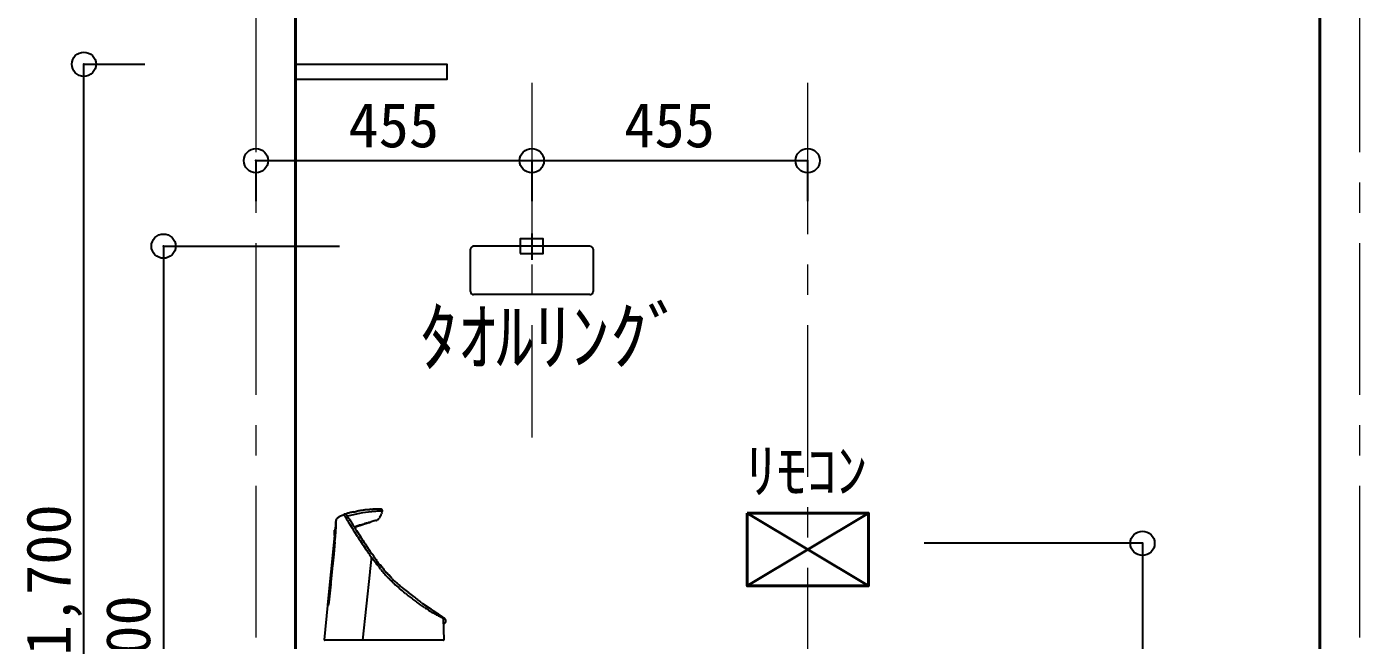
# Model space of a CAD drawing. Units: millimetres at full size, sheet at 1:50. Extents: x -31113 to 29332, y -20209 to 31249.
# Drawn here: x 24491 to 26689, y -4647 to -3635 of the extents above; entities that cross this region are included whole.
import ezdxf
from ezdxf.enums import TextEntityAlignment as Align

# ---------------------------------------------------------------- set-up
doc = ezdxf.new("R2010")
doc.units = ezdxf.units.MM
doc.header["$LTSCALE"] = 50
doc.header["$PDMODE"] = 32
doc.header["$PDSIZE"] = 40
doc.linetypes.add('CHAIN1', pattern=[8, 5, -1, 1, -1])
for name, color, linetype, lineweight in [('B-1_通り芯・通り番号', 1, 'CHAIN1', 18), ('B-3_仕上線(黄)', 3, 'Continuous', 40), ('B-A_文字', 7, 'Continuous', 25), ('B-F_寸法・方位', 7, 'Continuous', 25)]:
    doc.layers.add(name, color=color, linetype=linetype, lineweight=lineweight)
doc.styles.add('ＭＳ ゴシック', font='')
doc.styles.get('ＭＳ ゴシック').set_extended_font_data('MS Gothic')

msp = doc.modelspace()

# ---------------------------------------------------------------- linework, layer by layer
at = {"layer": 'B-1_通り芯・通り番号'}
for p, q in [((24868.74, -2391.96), (24868.74, -6146.71)), ((24868.74, -2391.96), (24868.74, -6146.71)), ((26688.74, -2391.96), (26688.74, -6146.71)), ((26688.74, -2391.96), (26688.74, -6146.71)), ((25323.74, -3727.23), (25323.74, -4312.44)), ((25778.74, -3727.23), (25778.74, -5168.71))]:
    msp.add_line(p, q, dxfattribs=at)
at = {"layer": 'B-3_仕上線(黄)'}
msp.add_line((26623.74, -2996.71), (26623.74, -5396.71), dxfattribs=at)
for points in [[(24933.74, -2996.71), (26623.74, -2996.71), (26623.74, -5396.71)], [(24933.74, -2996.71), (24933.74, -5396.71), (26623.74, -5396.71)]]:
    msp.add_lwpolyline(points, dxfattribs=at)
at = {"layer": 'B-F_寸法・方位'}
for p, q in [((24584.96, -5396.71), (24584.96, -3696.71)), ((24584.96, -3696.71), (24685.56, -3696.71)), ((24868.74, -3855.73), (25323.74, -3855.73)), ((24868.74, -3855.73), (24868.74, -3922.28)), ((25323.74, -3855.73), (25323.74, -3922.28)), ((25323.74, -3855.73), (25778.74, -3855.73)), ((25778.74, -3855.73), (25778.74, -3922.28)), ((25323.74, -3975.71), (25323.74, -4019.1)), ((24716.3, -3996.71), (24716.3, -5396.71)), ((24716.3, -3996.71), (25006.75, -3996.71)), ((25419.74, -3996.71), (25227.74, -3996.71)), ((25222.74, -4071.71), (25222.74, -4001.71)), ((25424.74, -4001.71), (25424.74, -4071.71)), ((25419.74, -4076.71), (25227.74, -4076.71)), ((25017.15, -4438.04), (25018.93, -4437.6)), ((25017.98, -4439.86), (25018.62, -4440.62)), ((25017.98, -4439.86), (25018.62, -4440.62)), ((25054.94, -4430.89), (25055.18, -4430.87)), ((25055.18, -4430.87), (25055.41, -4430.84)), ((25055.41, -4430.84), (25055.64, -4430.82)), ((25055.64, -4430.82), (25055.87, -4430.8)), ((25055.87, -4430.8), (25056.11, -4430.78)), ((25056.11, -4430.78), (25056.34, -4430.75)), ((25056.34, -4430.75), (25056.49, -4430.74)), ((25056.72, -4430.72), (25056.82, -4430.71)), ((25057.03, -4430.69), (25056.82, -4430.71)), ((25057.03, -4430.69), (25057.14, -4430.68)), ((25057.14, -4430.68), (25057.27, -4430.66)), ((25057.27, -4430.66), (25058.77, -4430.6)), ((25077.22, -4432.71), (25076.96, -4433.66)), ((25000.51, -4451.66), (24998.96, -4467.3)), ((25000.45, -4457), (25000.39, -4457.88)), ((25000.52, -4456.13), (25000.45, -4457)), ((25000.51, -4451.66), (25000.75, -4451.66)), ((25000.58, -4455.26), (25000.52, -4456.13)), ((25000.63, -4454.39), (25000.58, -4455.26)), ((25000.78, -4453.24), (25000.63, -4455.65)), ((25000.79, -4453.25), (25000.64, -4455.67)), ((25000.66, -4450.16), (25000.79, -4450.16)), ((25021.07, -4451.38), (25026.84, -4460.56)), ((25025.57, -4451.38), (25024.46, -4449.66)), ((25025.57, -4451.38), (25027.11, -4453.77)), ((25027.11, -4453.77), (25028.64, -4456.16)), ((25028.64, -4456.16), (25030.17, -4458.55)), ((25030.17, -4458.55), (25031.7, -4460.94)), ((25030.86, -4459.62), (25031.95, -4461.34)), ((25045.07, -4456.16), (25031.46, -4460.57)), ((25031.7, -4460.94), (25033.23, -4463.33)), ((25045.87, -4455.18), (25046.04, -4455.13)), ((25045.87, -4455.18), (25046.04, -4455.13)), ((25046.04, -4455.13), (25046.22, -4455.07)), ((25046.04, -4455.13), (25046.21, -4455.08)), ((25046.21, -4455.08), (25046.38, -4455.02)), ((25046.22, -4455.07), (25046.4, -4455.02)), ((25046.38, -4455.02), (25046.55, -4454.97)), ((25046.4, -4455.02), (25046.58, -4454.96)), ((25046.55, -4454.97), (25046.72, -4454.92)), ((25046.58, -4454.96), (25046.76, -4454.91)), ((25047.06, -4454.81), (25046.72, -4454.92)), ((25046.76, -4454.91), (25046.94, -4454.85)), ((25046.94, -4454.85), (25047.11, -4454.8)), ((25047.06, -4454.81), (25047.23, -4454.76)), ((25047.11, -4454.8), (25047.29, -4454.74)), ((25047.23, -4454.76), (25047.41, -4454.71)), ((25047.29, -4454.74), (25047.47, -4454.69)), ((25047.41, -4454.71), (25047.58, -4454.65)), ((25047.47, -4454.69), (25047.65, -4454.63)), ((25047.65, -4454.63), (25047.98, -4454.53)), ((25051.49, -4453.52), (25052.1, -4453.35)), ((25055.63, -4453.14), (25051.78, -4454.21)), ((25052.1, -4453.35), (25052.71, -4453.18)), ((25052.71, -4453.18), (25053.32, -4453.01)), ((25053.32, -4453.01), (25053.93, -4452.83)), ((25057.59, -4451.82), (25057.72, -4451.78)), ((24998.33, -4473.77), (24987.02, -4588.16)), ((24998.28, -4471.75), (24998.1, -4473.01)), ((24998.7, -4464.32), (24998.53, -4465.58)), ((24998.66, -4465.06), (24998.61, -4465.8)), ((24998.7, -4464.32), (24998.66, -4465.06)), ((24999.57, -4471.47), (24999.58, -4471.26)), ((24999.65, -4470.8), (24999.58, -4471.24)), ((24999.58, -4471.26), (24999.64, -4470.82)), ((25000.06, -4463.11), (25000, -4463.54)), ((25036.34, -4475.56), (25031.58, -4468.07)), ((25033.23, -4463.33), (25034.76, -4465.73)), ((25034.42, -4465.19), (25034.83, -4465.83)), ((25034.76, -4465.73), (25036.29, -4468.12)), ((25034.83, -4465.83), (25035.23, -4466.46)), ((25035.23, -4466.46), (25035.64, -4467.09)), ((25035.64, -4467.09), (25036.04, -4467.73)), ((25036.04, -4467.73), (25036.45, -4468.36)), ((25036.29, -4468.12), (25037.82, -4470.51)), ((25036.34, -4475.56), (25036.48, -4475.78)), ((25036.48, -4475.78), (25038.71, -4479.25)), ((25037.12, -4469.42), (25038.23, -4471.15)), ((25037.82, -4470.51), (25039.36, -4472.9)), ((25038.91, -4472.21), (25040.89, -4475.3)), ((25039.36, -4472.9), (25040.89, -4475.3)), ((25040.89, -4475.3), (25045.67, -4482.73)), ((24998.84, -4484.85), (24989.08, -4583.66)), ((24998.95, -4484.8), (24989.18, -4583.66)), ((25051.23, -4491.23), (25051.93, -4492.29)), ((25052.63, -4493.34), (25053.33, -4494.4)), ((25054.03, -4495.45), (25054.31, -4495.88)), ((25054.73, -4496.51), (25055.01, -4496.94)), ((26331.06, -4486.71), (25971.06, -4486.71)), ((26331.06, -4486.71), (26331.06, -5396.71)), ((25059.3, -4510.11), (25059.36, -4510.21)), ((25062.58, -4507.95), (25062.64, -4508.04)), ((25062.64, -4508.04), (25063.59, -4509.34)), ((25062.64, -4508.04), (25063.19, -4508.79)), ((25063.19, -4508.79), (25063.73, -4509.54)), ((25069.16, -4516.92), (25070.19, -4518.28)), ((25070.53, -4518.71), (25072.23, -4520.95)), ((25056.46, -4534.56), (25044.46, -4646.19)), ((24992.11, -4554), (24989.19, -4583.66)), ((24986.92, -4589.16), (24981.31, -4646.16)), ((24986.92, -4589.16), (24988.29, -4589.16)), ((24987.02, -4588.16), (24988.36, -4588.16)), ((24988.36, -4588.16), (24988.38, -4588.37)), ((25142.64, -4585.08), (25143.63, -4585.77)), ((25143.63, -4585.77), (25156.17, -4594.43)), ((25158.16, -4595.77), (25158.81, -4596.2)), ((25167.78, -4602.18), (25168.31, -4602.53)), ((25168.31, -4602.53), (25168.83, -4602.88)), ((25168.83, -4602.88), (25169.36, -4603.22)), ((25169.36, -4603.22), (25169.89, -4603.57)), ((25169.89, -4603.57), (25170.42, -4603.92)), ((25170.42, -4603.92), (25170.95, -4604.27)), ((25170.95, -4604.27), (25171.48, -4604.61)), ((25171.48, -4604.61), (25172.01, -4604.96)), ((25172.01, -4604.96), (25172.53, -4605.3)), ((25172.75, -4605.44), (25172.53, -4605.3)), ((25172.75, -4605.44), (25172.85, -4605.51)), ((25177.51, -4610.6), (25178.51, -4646.2)), ((25177.63, -4614.55), (25177.68, -4616.63)), ((25177.72, -4618.17), (25177.74, -4618.91)), ((25178.02, -4646.71), (24981.81, -4646.71))]:
    msp.add_line(p, q, dxfattribs=at)
at = {"layer": 'B-F_寸法・方位', "color": 3, "lineweight": 40}
for p, q in [((25879.02, -4436.9), (25679.02, -4556.89)), ((25879.02, -4556.89), (25679.02, -4436.9))]:
    msp.add_line(p, q, dxfattribs=at)
at = {"layer": 'B-F_寸法・方位'}
for points in [[(24933.74, -3721.71), (24933.74, -3696.71), (25183.74, -3696.71), (25183.74, -3721.71)], [(25304.74, -4008.71), (25342.74, -4008.71), (25342.74, -3984.71), (25304.74, -3984.71)]]:
    msp.add_lwpolyline(points, close=True, dxfattribs=at)
for points in [[(25056.49, -4430.74), (25056.61, -4430.73), (25056.72, -4430.72)], [(25018.62, -4440.62), (25018.77, -4440.84), (25018.91, -4441.07), (25019.06, -4441.29), (25019.21, -4441.52), (25019.35, -4441.74), (25019.5, -4441.97), (25019.64, -4442.19), (25019.79, -4442.42), (25019.94, -4442.64), (25020.08, -4442.87)], [(25018.62, -4440.62), (25020.02, -4442.77), (25021.41, -4444.92), (25022.8, -4447.07), (25023.35, -4447.93), (25023.91, -4448.79), (25024.46, -4449.66)], [(24998.53, -4465.58), (24998.49, -4466.32), (24998.44, -4467.06), (24998.4, -4467.8), (24998.35, -4468.55)], [(24998.61, -4465.8), (24998.57, -4466.55), (24998.52, -4467.29)], [(24999.2, -4464.01), (24999.15, -4464.75), (24999.11, -4465.5), (24999.07, -4466.24), (24999.02, -4466.98)], [(24999.43, -4472.86), (24999.41, -4473.02), (24999.38, -4473.19), (24999.36, -4473.35), (24999.33, -4473.52), (24999.31, -4473.68), (24999.29, -4473.84), (24999.26, -4474.01), (24999.24, -4474.17), (24999.22, -4474.33), (24999.19, -4474.5)], [(24999.49, -4477.41), (24999.46, -4477.86), (24999.44, -4478.32)], [(24999.64, -4470.82), (24999.61, -4471.55), (24999.57, -4472.27), (24999.54, -4473), (24999.51, -4473.73)], [(25045.67, -4482.73), (25047.32, -4485.28), (25048.98, -4487.83)], [(24998.96, -4484.8), (24997, -4504.58), (24995.04, -4524.35)], [(25059.3, -4510.11), (25059.01, -4512.56), (25058.73, -4515), (25058.44, -4517.45), (25058.15, -4519.89), (25057.87, -4522.33), (25057.59, -4524.78), (25057.3, -4527.22), (25057.02, -4529.67), (25056.74, -4532.11), (25056.46, -4534.56)], [(25159.86, -4596.91), (25160.65, -4597.44), (25161.44, -4597.97), (25162.23, -4598.5)], [(25173.06, -4605.65), (25173.33, -4605.82), (25173.59, -4605.99), (25173.85, -4606.16), (25174.11, -4606.33), (25174.38, -4606.51), (25174.63, -4606.67), (25174.9, -4606.84), (25175.18, -4607.03), (25175.28, -4607.09)], [(25174.87, -4608.89), (25175.14, -4609.06), (25175.4, -4609.24), (25175.66, -4609.41), (25175.93, -4609.58), (25176.19, -4609.75), (25176.45, -4609.92), (25176.71, -4610.09), (25176.99, -4610.27), (25177.24, -4610.43), (25177.51, -4610.6)], [(25177.5, -4609.58), (25177.51, -4610.08), (25177.63, -4614.55)]]:
    msp.add_lwpolyline(points, dxfattribs=at)
at = {"layer": 'B-F_寸法・方位', "color": 3, "lineweight": 40}
msp.add_lwpolyline([(25679.02, -4436.9), (25879.02, -4436.9), (25879.02, -4556.89), (25679.02, -4556.89)], close=True, dxfattribs=at)
at = {"layer": 'B-F_寸法・方位'}
for centre, radius, start, end in [((25227.74, -4001.71), 5, 90, 180), ((25419.74, -4001.71), 5, 0, 90), ((25227.74, -4071.71), 5, 180, 270), ((25419.74, -4071.71), 5, 270, 0), ((24990.37, -4399.09), 46.24, 293.06059, 296.96468), ((24962.5, -4342.57), 109.24, 294.89013, 296.50319), ((24971.4, -4360.43), 89.28, 296.50319, 298.47668), ((24979.96, -4378.63), 69.2, 296.96468, 298.20066), ((24850.72, -4137.6), 342.69, 298.20066, 298.45024), ((25023.09, -4435.86), 9.61, 198.48385, 208.95024), ((25012.8, -4431.76), 7.24, 279.3612, 282.67365), ((25017.08, -4450.82), 12.29, 100.72155, 102.67365), ((25015.27, -4441.25), 2.55, 81.9714, 100.72155), ((25015.13, -4442.25), 3.57, 68.49868, 81.9714), ((25012.3, -4449.44), 11.29, 64.24653, 68.49868), ((25017.31, -4438.57), 0.501, 157.27099, 208.11359), ((25017.46, -4438.63), 0.664, 117.81265, 157.27099), ((25018.59, -4437.55), 2.13, 216.01098, 229.28263), ((25025.74, -4429.24), 13.1, 229.28263, 231.44799), ((25016, -4441.77), 2.77, 47.07238, 64.24653), ((25016.32, -4441.46), 2.3, 48.13147, 52.24109), ((25021.39, -4435.81), 5.29, 228.13147, 229.91582), ((25399.56, -5963.08), 1572.26, 103.79366, 104.01035), ((25079.55, -4649.44), 215.76, 100.72217, 106.12551), ((25070.57, -4623.01), 192.38, 102.02283, 103.79366), ((24945.54, -4035.96), 407.82, 282.02283, 282.34415), ((24596.99, -2443.23), 2038.25, 282.34415, 282.40844), ((25185.73, -5275.93), 855.45, 99.67739, 100.15111), ((25078.68, -4644.85), 211.09, 95.19952, 100.72217), ((25074.73, -4625), 195.12, 97.60076, 99.67739), ((25066.38, -4562.41), 131.98, 96.28483, 97.60076), ((24810.05, -2234.93), 2209.57, 276.28483, 276.36343), ((25052.31, -4300.92), 129.84, 272.19137, 274.13027), ((25078.97, -4648.08), 214.34, 94.03399, 95.19951), ((25066.75, -4500.9), 70.66, 90.56846, 94.13027), ((25083.6, -4713.63), 280.06, 93.14196, 94.03399), ((25066.71, -4497.26), 67.02, 86.41875, 90.56846), ((25083.74, -4716.26), 282.68, 92.70009, 93.14196), ((25063.45, -4589.07), 158.85, 86.87962, 88.19626), ((25083.38, -4708.58), 275, 92.24588, 92.70009), ((25122.95, -3598.73), 833.27, 266.41875, 266.75266), ((24967.99, -6340.16), 1912.54, 86.77026, 86.87962), ((25082.79, -4693.5), 259.91, 92.00559, 92.24588), ((25082.2, -4676.7), 243.1, 91.74868, 92.00559), ((25035.28, -4425.3), 42.28, 337.23189, 342.95112), ((25075.24, -4448.89), 15.18, 87.62189, 91.74868), ((25418.09, -4542.69), 358.13, 162.27543, 162.95112), ((25078.44, -4420.79), 10.23, 254.73735, 255.54226), ((25076.1, -4428.21), 5.52, 267.62189, 278.93533), ((25076.43, -4428.59), 2.18, 255.54226, 259.32103), ((25075.76, -4432.11), 1.41, 41.79729, 79.32103), ((25075.41, -4432.43), 1.88, 13.15134, 41.79729), ((25080.37, -4433.12), 3.18, 169.95102, 172.54342), ((25066.95, -4430.75), 10.44, 349.95102, 350.7402), ((25076.09, -4432.27), 1.18, 2.69806, 13.15134), ((25076.24, -4432.26), 1.03, 350.7402, 2.69806), ((23673.44, -4378.91), 1329.29, 356.36811, 356.48115), ((28598.96, -4679.18), 3605.26, 176.44529, 176.57017), ((28599.11, -4678.76), 3605.38, 176.45236, 176.57733), ((25361.09, -4482.68), 361.55, 176.06553, 176.48115), ((25001.15, -4451.87), 0.671, 102.11864, 162.19486), ((24764.98, -4438.44), 236.19, 356.12805, 356.45926), ((25000.9, -4450.3), 0.228, 185.96327, 216.83444), ((25001.06, -4450.29), 0.388, 185.93559, 204.80292), ((24976.72, -4443.87), 24.69, 346.165, 349.72436), ((24998.08, -4448.79), 2.8, 339.32718, 358.55599), ((25009.55, -4447.73), 9.09, 193.04944, 193.79729), ((25000.93, -4450.35), 0.246, 204.80292, 234.12615), ((25000.02, -4450.96), 0.87, 28.54334, 36.83444), ((25006.37, -4448.51), 5.81, 193.79729, 194.96742), ((24985.27, -4452.07), 15.48, 356.45926, 1.50786), ((24479.2, -4418.47), 522.74, 356.18645, 356.33036), ((24493.83, -4418.67), 508.14, 356.0982, 356.24487), ((25000.97, -4451.54), 0.33, 89.391, 119.71476), ((24965.69, -4449.67), 35.26, 356.33036, 358.46386), ((24972.16, -4450.07), 28.77, 356.24487, 358.8345), ((25013.52, -4449.18), 12.64, 174.26484, 178.55599), ((25001.4, -4447.96), 0.463, 122.85367, 174.26484), ((25001.08, -4441.09), 10.12, 269.39099, 270.4038), ((25004, -4448.82), 3.03, 141.31031, 169.72436), ((25000.53, -4446.62), 1.14, 302.85367, 325.02072), ((24972.08, -4426.71), 35.86, 325.02072, 327.18421), ((24980.82, -4430.26), 26.66, 321.31031, 324.07753), ((25005.44, -4448.23), 3.84, 127.19512, 147.18421), ((25005.54, -4448.17), 3.86, 125.15214, 144.07753), ((25063.56, -4524.81), 99.98, 126.24932, 127.19512), ((24876.64, -4265.1), 220.03, 305.15214, 305.95531), ((24900.5, -4302.42), 175.79, 306.24932, 306.78725), ((25013.61, -4453.69), 13.09, 113.06059, 126.78726), ((25015.18, -4456.1), 15.92, 114.89013, 125.95531), ((24911.84, -4497.4), 117.52, 28.09189, 28.95024), ((25216.87, -4328.48), 231.18, 209.42752, 212.11565), ((25020.45, -4448.22), 2.61, 22.328, 27.82862), ((25021.97, -4447.59), 0.96, 7.46533, 22.328), ((25024.57, -4447.25), 1.66, 187.46533, 229.89291), ((25019.9, -4452.79), 5.58, 36.72784, 49.89291), ((25017.73, -4454.42), 8.3, 28.90662, 36.72784), ((25039.88, -4442.19), 17, 208.90662, 212.72787), ((27025.28, -3203.35), 2361, 212.1739, 212.38926), ((25197.43, -4949.26), 516.82, 108.10472, 108.77747), ((25135.71, -4760.48), 318.21, 107.01207, 108.10472), ((24903.58, -4001.8), 475.19, 287.01207, 287.32567), ((25045.36, -4455.7), 0.313, 110.41895, 159.73033), ((24337.75, -2187.99), 2375.21, 287.32567, 287.38841), ((25041.39, -4445.02), 11.08, 290.41895, 291.90569), ((25047.28, -4459.67), 4.71, 109.68817, 111.90569), ((25048, -4461.7), 6.86, 108.1656, 109.68817), ((25066.83, -4513.99), 62.38, 106.34885, 107.97189), ((25065.25, -4508.76), 56.92, 106.30895, 108.08777), ((25168.4, -4848.83), 412.28, 106.76667, 106.98291), ((24959.86, -4149.36), 317.61, 286.34885, 286.66766), ((24972.85, -4192.96), 272.12, 286.30895, 286.68106), ((25432.01, -5723.78), 1326.07, 106.69944, 106.76667), ((25052.26, -4458.29), 4.83, 102.37502, 105.57937), ((25051.54, -4455.56), 2.02, 99.33997, 105.4779), ((25051.7, -4455.74), 2.22, 95.41618, 102.37502), ((25050.04, -4446.4), 7.27, 279.33997, 281.04188), ((25051.74, -4453.83), 0.378, 208.14442, 241.80367), ((25051.76, -4453.78), 0.432, 241.80367, 271.4432), ((25140.7, -4761.16), 320.3, 105.37822, 105.71807), ((25080.87, -4498.99), 52.33, 116.79578, 118.8353), ((24743.34, -3316.43), 1178.08, 285.37822, 285.47062), ((25071.31, -4480.06), 31.12, 113.36723, 116.79578), ((25067.79, -4490.65), 40.15, 103.6172, 104.5249), ((25074.82, -4519.65), 69.99, 103.0965, 103.6172), ((25072.06, -4482.17), 33.37, 107.12566, 113.12151), ((25071.53, -4480.43), 31.54, 100.78392, 107.12566), ((25135.62, -4816.94), 374.1, 100.66932, 100.78392), ((25072.54, -4482.11), 33.38, 99.38523, 100.66932), ((25064.79, -4435.21), 14.15, 279.38523, 282.42105), ((25068.76, -4453.26), 4.33, 92.51488, 102.42105), ((25137.72, -4526.24), 103.72, 130.47827, 131.8091), ((25065.82, -4442), 7.03, 310.47827, 329.91977), ((25090.24, -4456.14), 21.18, 143.77513, 149.91977), ((25065.37, -4437.93), 9.64, 323.77513, 337.23189), ((24998.59, -4473.05), 0.492, 175.52755, 192.08938), ((25841.98, -4519.16), 845.13, 176.61998, 176.87406), ((23775.79, -4405.23), 1224.19, 356.82608, 356.93061), ((24997.23, -4473.34), 0.897, 2.9713, 12.08938), ((24998.71, -4473.26), 0.584, 182.9713, 196.69946), ((24998.68, -4473.27), 0.554, 196.69946, 211.16705), ((24997.48, -4474), 0.85, 21.51995, 31.16705), ((25320.96, -4488.08), 323.2, 176.53467, 176.93061), ((24998.63, -4473.54), 0.38, 201.51995, 222.89003), ((23832.76, -4409.13), 1167.21, 356.92455, 357.03421), ((23906.62, -4404.86), 1093.6, 356.61999, 356.81634), ((24999.41, -4472.82), 1.44, 222.89003, 234.16449), ((25315.44, -4485.94), 317.46, 176.63101, 177.03421), ((24980.33, -4462.62), 18.44, 350.83188, 352.83693), ((24999.11, -4473.23), 0.94, 234.16449, 251.4064), ((25094.32, -4476.95), 96.45, 172.4535, 172.83693), ((24999.89, -4464.72), 1.26, 132.32555, 159.49306), ((23829.97, -4408.6), 1170.5, 356.92227, 357.03162), ((24999.13, -4471.39), 0.359, 188.80148, 224.91786), ((24998.49, -4474.92), 0.865, 49.39543, 68.12718), ((24861.62, -4471.92), 137.83, 354.61371, 356.02535), ((24999.34, -4471.19), 0.645, 224.91786, 245.48243), ((25316.83, -4485.7), 318.37, 176.62957, 177.03162), ((24855.76, -4471.28), 143.83, 354.60496, 356.08765), ((24999.73, -4464.54), 1.02, 99.04486, 132.32555), ((24998.77, -4474.59), 0.429, 12.61403, 49.39543), ((24998.95, -4470.9), 0.884, 277.48841, 297.55743), ((24998.61, -4474.61), 0.514, 343.48274, 357.81646), ((24765.4, -4465.23), 234.28, 356.02535, 356.85585), ((24999.09, -4474.69), 0.106, 295.50785, 13.91701), ((24999.59, -4474.57), 0.407, 169.82504, 193.91701), ((24999.65, -4464.16), 0.479, 133.79862, 161.25579), ((24891.88, -4473.43), 107.66, 355.47228, 356.43692), ((24739.35, -4463.32), 260.51, 356.08765, 356.90626), ((24999.69, -4464.2), 0.536, 109.17168, 133.79862), ((24008.53, -4438.72), 991.59, 357.72494, 357.85083), ((24778.06, -4466.35), 221.7, 356.43692, 356.90537), ((24999.15, -4471.28), 0.454, 297.55743, 335.5215), ((25268.94, -4486.02), 269.71, 177.38802, 177.85083), ((24984.15, -4470.7), 15.43, 351.95795, 354.56029), ((20223.83, -4256.27), 4780.77, 357.34912, 357.38534), ((20217.39, -4256.55), 4787.19, 357.3557, 357.3919), ((24979.95, -4470.3), 19.65, 354.56029, 356.60335), ((24044.35, -4430.74), 956.26, 357.38534, 357.56642), ((24043.07, -4430.82), 957.55, 357.3919, 357.57287), ((25451.25, -4490.53), 451.91, 176.57017, 177.56642), ((25451.91, -4490.53), 452.55, 176.57733, 177.57287), ((24998.96, -4462.75), 1.12, 325.67184, 331.72281), ((24999.37, -4462.97), 0.653, 331.72281, 342.08527), ((24998.96, -4463.24), 1, 351.52785, 359.7748), ((25000.23, -4463.24), 0.259, 148.55335, 179.7748), ((25001.49, -4463.46), 1.48, 166.84925, 177.25752), ((31551.03, -275.48), 7747.26, 212.75013, 212.88909), ((28500.28, -2244.8), 4116.1, 212.66906, 212.93016), ((26514.12, -3533.05), 1752.75, 212.67255, 213.11056), ((26529.02, -3523.01), 1766.7, 212.88909, 213.49845), ((26632.73, -3454.37), 1891.07, 212.93016, 213.49845), ((25558.74, -4156.1), 612.16, 213.11056, 214.36463), ((25219.1, -4377.25), 202.9, 213.02294, 214.47909), ((24815.48, -4654.44), 286.74, 33.44868, 34.47909), ((25460.97, -4222.96), 493.71, 214.36463, 214.96269), ((25030.22, -4512.58), 29.37, 26.8338, 33.44868), ((25009.51, -4527.95), 55.06, 29.81577, 33.49162), ((24337.33, -5008.65), 877.37, 34.62615, 34.96269), ((25068.69, -4493.12), 13.74, 206.8338, 220.91966), ((25067.1, -4494.95), 11.31, 209.81577, 227.56752), ((25068.43, -4493.34), 13.4, 220.91966, 230.8602), ((25081.05, -4479.69), 31.98, 227.56752, 230.99272), ((25038.72, -4529.85), 33.67, 46.89646, 50.8602), ((25053.06, -4514.24), 12.48, 42.23018, 50.99272), ((25057.26, -4510.04), 6.54, 31.13103, 46.89646), ((25057.57, -4510.15), 6.39, 36.04988, 42.23018), ((24492.96, -4970.22), 729.67, 38.13237, 39.08265), ((25061.94, -4507.03), 1.12, 304.59304, 332.98576), ((25062.03, -4507.16), 0.961, 304.59303, 31.13103), ((25061.44, -4507.33), 1.6, 11.79575, 36.04988), ((25062.22, -4507.17), 0.802, 332.98576, 11.79575), ((25644.17, -4087.92), 717.4, 215.97417, 216.55206), ((24604.32, -4843.12), 567.75, 35.60993, 35.98367), ((25171.89, -4436.63), 130.36, 215.60993, 217.23747), ((24501.12, -4963.82), 719.3, 37.16839, 38.13237), ((25400.48, -4268.59), 414.05, 216.55206, 217.55331), ((24856.73, -4706.72), 284.52, 39.36608, 40.76256), ((24782.03, -4768.59), 381.5, 39.31062, 40.47541), ((24484.79, -5011.87), 765.62, 38.8471, 39.36608), ((25571.8, -4121.93), 639.24, 219.31062, 220.00579), ((25194.97, -4437.76), 151.42, 217.16839, 220.45606), ((25153.52, -4473.11), 96.94, 220.45606, 225.58916), ((25131.46, -4491.05), 64.71, 218.8471, 225.88582), ((25134.26, -4489.14), 68.03, 220.00579, 225.58987), ((24477.57, -5163.1), 868.97, 45.10505, 45.58916), ((24521.82, -5119.84), 811.1, 45.32358, 45.88582), ((24947.09, -4680.2), 199.44, 43.68369, 45.58987), ((24150.11, -5491.77), 1332.93, 44.78944, 45.10505), ((25037.48, -4593.87), 74.44, 41.12005, 43.68369), ((25147.27, -4498.03), 71.29, 221.12005, 223.79704), ((25124.03, -4520.31), 39.1, 223.79704, 226.22447), ((25114.04, -4530.74), 24.65, 226.22447, 230.07357), ((25121.89, -4521.36), 36.89, 230.07357, 231.61877), ((25179.44, -4469.98), 117.45, 224.78944, 231.01205), ((25092.91, -4557.95), 9.79, 45.80009, 51.61877), ((25113, -4537.29), 19.02, 225.80009, 227.79928), ((25516.13, -4092.74), 619.14, 227.77042, 228.4949), ((25140.63, -4506.81), 60.17, 227.79928, 228.43142), ((24730.3, -5024.86), 596.43, 49.78555, 51.01206), ((25190.67, -4460.54), 128.02, 228.4949, 231.9977), ((25321.86, -4292.63), 341.1, 231.9977, 233.80059), ((25214.08, -4452.67), 152.86, 229.78555, 232.71186), ((24865.76, -4915.83), 431.17, 52.3743, 53.80059), ((24987.56, -4589.37), 0.671, 102.12616, 162.23795), ((24988.61, -4589.7), 1.77, 152.94501, 162.23949), ((24987.39, -4589.19), 0.468, 112.66123, 155.1497), ((24987.28, -4589.03), 0.285, 99.19261, 152.94501), ((24987.4, -4588.32), 0.334, 207.03634, 248.2224), ((24987.49, -4589.42), 0.723, 84.40114, 112.66123), ((24987.94, -4586.97), 1.79, 248.22241, 256.26076), ((24987.89, -4585.31), 3.41, 264.40113, 271.90662), ((24988.47, -4602.77), 14.06, 90.08587, 91.90662), ((24986.94, -4588.28), 1.61, 326.95529, 350.69937), ((24987.24, -4587.44), 1.33, 327.32924, 350.87646), ((24949.24, -4582.11), 39.81, 350.69938, 351.67398), ((24953.98, -4582.1), 35.02, 350.87646, 351.78259), ((25008.04, -4589.91), 19.61, 170.17873, 171.78259), ((25012.09, -4591.31), 23.71, 170.05247, 171.67398), ((24957.72, -4582.1), 31.45, 350.18738, 353.67763), ((24976.92, -4584.52), 11.97, 350.17873, 352.80493), ((24974.64, -4584.74), 14.32, 350.05247, 352.73805), ((24849.31, -4568.41), 140.6, 352.80493, 353.28943), ((24827.22, -4565.95), 162.92, 352.73805, 353.24927), ((24775.5, -4559.73), 214.92, 353.28943, 353.60638), ((25802.38, -4675.69), 818.39, 173.54348, 173.67763), ((24735.78, -4555.13), 255, 353.24927, 353.5759), ((25302.03, -4337.18), 298.03, 232.71186, 234.21304), ((24751.72, -5100.57), 643.03, 53.51708, 54.21304), ((24707.79, -5120.77), 689.93, 51.65342, 52.3743), ((24196.27, -5851.68), 1577.22, 53.23334, 53.51708), ((22999.31, -7280.47), 3443.69, 51.50899, 51.65342), ((24918.6, -4927.06), 404.95, 55.73241, 56.80195), ((25327.97, -4326.22), 322.09, 235.73241, 237.07706), ((25228.37, -4480.04), 138.85, 237.07706, 239.27004), ((25142.81, -4615.71), 25.12, 54.22861, 57.87591), ((25772.22, -3685.02), 1098.43, 235.88539, 236.24957), ((25305.65, -4350.05), 290.07, 239.27004, 240.31983), ((25171.39, -4576.03), 23.77, 234.22861, 238.08349), ((25704.52, -3786.34), 976.57, 236.24957, 236.65919), ((25229.37, -4483.88), 136.03, 240.31983, 241.85366), ((25431.43, -4198.06), 482.52, 236.08816, 236.48353), ((25764.68, -3694.89), 1086.04, 236.48353, 236.65919), ((25252, -4441.58), 184, 241.85366, 242.98762), ((25172.96, -4595.14), 8.75, 233.64482, 241.57006), ((25223.46, -4497.56), 121.17, 242.98762, 244.71148), ((25156.13, -4626.24), 26.61, 58.96193, 61.57006), ((25168.8, -4605.18), 2.04, 40.50128, 58.96193), ((25171.59, -4602.79), 1.64, 220.50128, 243.45553), ((25169.21, -4607.57), 3.7, 53.10907, 63.45553), ((25173.54, -4601.8), 3.5, 233.10907, 244.03759), ((25160.53, -4630.77), 26.16, 56.73908, 64.71148), ((25245.54, -4529.96), 104.8, 226.24117, 226.74986), ((25171.83, -4608.32), 2.79, 27.83292, 46.74986), ((25182.69, -4602.59), 9.49, 207.83292, 210.83639), ((24975.86, -4911.67), 364.05, 56.71974, 56.92852), ((25173.4, -4608.13), 1.33, 9.59298, 30.83639), ((25149.95, -4612.1), 25.11, 8.4568, 9.59298), ((25182.55, -4607.25), 7.85, 188.4568, 192.08915), ((25166.05, -4621.69), 17.27, 56.54291, 57.01559), ((25182.18, -4597.29), 11.98, 236.54291, 237.2242), ((25173.09, -4611.19), 4.63, 40.40984, 56.71974), ((25243.85, -4535.88), 98.77, 226.35878, 226.89987), ((25174.46, -4610.03), 2.79, 27.91106, 46.89987), ((25174.27, -4610.19), 3.08, 28.25606, 40.40984), ((25185.2, -4604.34), 9.37, 207.91106, 210.95898), ((25171.94, -4611.44), 5.73, 21.70051, 28.25606), ((25176.03, -4609.84), 1.33, 9.67447, 30.95898), ((25175.19, -4610.15), 2.22, 4.90935, 21.70051), ((25152.95, -4613.78), 24.74, 8.51851, 9.67447), ((25182.56, -4609.51), 5.17, 184.90935, 192.16597), ((25185.18, -4608.95), 7.85, 188.51851, 192.1611), ((25175.51, -4620.26), 10.87, 71.21014, 79.47231), ((25177.81, -4613.5), 3.73, 47.41042, 71.21014), ((25176.59, -4614.19), 5.64, 311.16454, 340.8437), ((25176.46, -4614.97), 5.72, 32.6116, 47.41042), ((25176.02, -4615.25), 6.24, 19.02067, 32.6116), ((25177.84, -4614.63), 4.32, 340.8437, 19.02067), ((25174.75, -4607.09), 12.81, 283.5803, 289.88686), ((25177.83, -4615.61), 3.76, 289.88686, 311.16454), ((24981.69, -4646.32), 0.335, 207.05488, 248.22159), ((24982.23, -4644.98), 1.79, 248.22159, 256.26699), ((25127.85, -4647.36), 0.671, 45.13094, 76.98781), ((25177.86, -4646.06), 0.665, 283.1839, 348.54639)]:
    msp.add_arc(centre, radius, start, end, dxfattribs=at)
for p in [(24584.96, -3696.71), (24868.74, -3855.73), (25323.74, -3855.73), (25778.74, -3855.73), (24716.3, -3996.71), (26331.06, -4486.71)]:
    msp.add_point(p, dxfattribs=at)

# ---------------------------------------------------------------- texts
at = {"layer": 'B-A_文字', "style": 'ＭＳ ゴシック'}
msp.add_text('ﾀｵﾙﾘﾝｸﾞ', height=91.64, dxfattribs=at).set_placement((25139.43, -4219.02), align=Align.BOTTOM_LEFT)
at = {"layer": 'B-F_寸法・方位', "style": 'ＭＳ ゴシック'}
for p in [(25021.24, -3855.73), (25476.24, -3855.73)]:
    msp.add_text('455', height=73.31, dxfattribs=at).set_placement(p, align=Align.BOTTOM_LEFT)
at = {"layer": 'B-F_寸法・方位', "color": 4, "style": 'ＭＳ ゴシック'}
msp.add_text('ﾘﾓｺﾝ', height=73.31, dxfattribs=at).set_placement((25677.07, -4425.58), align=Align.BOTTOM_LEFT)
at = {"layer": 'B-F_寸法・方位', "style": 'ＭＳ ゴシック'}
for s, p in [('1,700', (24584.96, -4671.71)), ('1,400', (24716.3, -4821.71))]:
    msp.add_text(s, height=73.31, rotation=90, dxfattribs=at).set_placement(p, align=Align.BOTTOM_LEFT)

doc.saveas('drawing.dxf')
